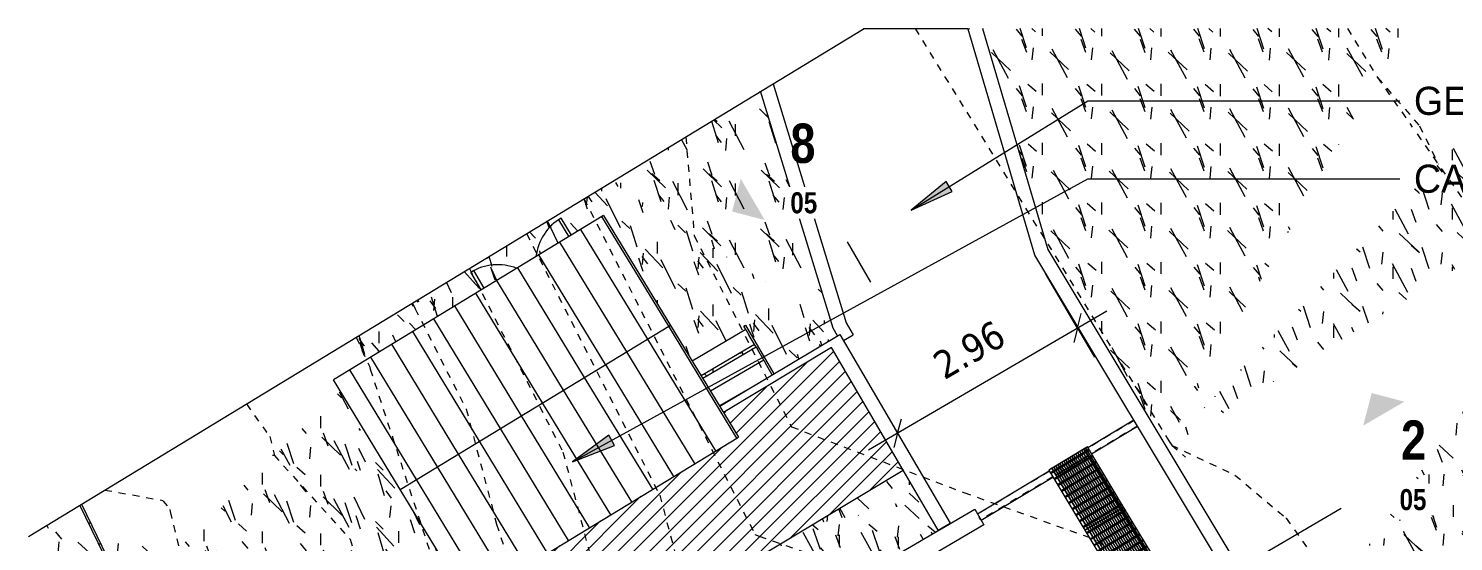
# Model space of a CAD drawing. Header units: metres. Extents: x 118 to 503, y -395 to 55.
# Drawn here: x 259.68 to 279.95, y -296.37 to -289.06 of the extents above; entities that cross this region are included whole.
import ezdxf

# ---------------------------------------------------------------- set-up
doc = ezdxf.new("R2010")
doc.units = ezdxf.units.M
doc.linetypes.add('Overhead', pattern=[0.003969, 0.002381, -0.001587])
for name, color, linetype, lineweight in [('A-ANNO-DIMS', 7, 'Continuous', 9), ('A-ANNO-DIMS-200', 7, 'Continuous', 9), ('A-DETL-GENF', 7, 'Continuous', 9), ('A-DETL-MEDM', 7, 'Continuous', 18), ('A-DOOR', 7, 'Continuous', 9), ('A-FLOR', 7, 'Continuous', 9), ('A-FLOR-PATT', 7, 'Continuous', 9), ('A-GENM', 7, 'Continuous', 9), ('A-GLAZ-CWMG', 7, 'Continuous', 9), ('A-ROOF', 7, 'Continuous', 9), ('A-ROOF-PATT', 7, 'Continuous', 9), ('A-WALL', 7, 'Continuous', 9), ('G-ANNO-SYMB', 7, 'Continuous', 9), ('G-ANNO-TEXT', 7, 'Continuous', 9), ('S-BEAM', 7, 'Continuous', 9)]:
    doc.layers.add(name, color=color, linetype=linetype, lineweight=lineweight)
for name, color, linetype, lineweight, true_color in [('C-TOPO', 7, 'Continuous', 9, 0x7f7f7f), ('C-TOPO-MAJR', 7, 'Continuous', 9, 0x7f7f7f), ('C-TOPO-MINR', 7, 'Continuous', 9, 0x7f7f7f)]:
    doc.layers.add(name, color=color, linetype=linetype, lineweight=lineweight, true_color=true_color)
doc.styles.add('Century Gothic_2', font='GOTHIC.TTF', dxfattribs={"height": 0.4})
doc.styles.add('Saira Condensed_B', font='', dxfattribs={"height": 0.3})
doc.styles.add('Saira Condensed_B_1', font='', dxfattribs={"height": 0.56})
doc.styles.add('Tahoma', font='tahoma.ttf', dxfattribs={"height": 0.4})
doc.styles.get('Saira Condensed_B').set_extended_font_data('Saira Condensed', bold=True)
doc.styles.get('Saira Condensed_B_1').set_extended_font_data('Saira Condensed', bold=True)
doc.dimstyles.new('R_Tahoma_2_0', dxfattribs={"dimscale": 0.3048, "dimtxt": 0.417608, "dimasz": 0.984252, "dimexe": 1.574803, "dimexo": 0.984252, "dimgap": 0.656168, "dimtad": 1, "dimrnd": 0.01, "dimzin": 0, "dimdsep": 46, "dimtxsty": 'Tahoma', "dimblk1": 'OBLIQUE', "dimblk2": 'OBLIQUE', "dimsah": 1, "dimcen": 0.09, "dimdle": 1.574803, "dimazin": 2, "dimtfac": 1, "dimtdec": 4, "dimtix": 1, "dimtmove": 0, "dimatfit": 3, "dimfxl": 1, "dimtvp": 1, "dimtolj": 1, "dimtzin": 0, "dimarcsym": 2})
pattern_1 = [(108.435, (0.22005, 0), (-0.84619223, 1.69225102), [0.32116, -2.355]), (139.399, (0.11849, 0.30468), (-5.077691293, 4.23135432), [0.15606, -7.647]), (136.848, (0.84633, 0.40624), (-12.694887433, 11.84839851), [0.37123, -18.19]), (109.983, (0.5755, 0.66014), (-2.539087963, 6.770939525), [0.19812, -9.708]), (90, (0.5078, 0), (-0.84633, 0.84633), [0.16927, -0.67706]), (118.443, (0.5078, 0.16927), (5.9243810864, -11.002394574), [0.46201, -22.638]), (84.289, (0.28775, 0.5755), (-0.846343167, -7.61658477), [0.17011, -8.335]), (129.806, (0.30468, 0.74477), (3.385306297, -4.231567933), [0.1322, -6.478])]

# ---------------------------------------------------------------- blocks, each defined once
blk = doc.blocks.new('YADRAN_AB_ARQ_MO_000_SITIO_rvt-1-Nivel Base - Bocatoma')
at = {"layer": 'C-TOPO', "linetype": 'Overhead', "true_color": 0xeaeaea}
h = blk.add_hatch(dxfattribs=at)
h.set_pattern_fill('FP_9', color=254, style=0, pattern_type=2)
h.set_pattern_definition(pattern_1)
h.paths.add_polyline_path([(240.546, -293.266), (240.456, -292.971), (240.479, -293.241), (240.505, -293.251)])
h.paths.add_polyline_path([(240.997, -289.069), (241.579, -289.069), (241.576, -289.064), (241.006, -289.064)])
h = blk.add_hatch(dxfattribs=at)
h.set_pattern_fill('FP_128', color=254, style=0, pattern_type=2)
h.set_pattern_definition([(108.377, (0.5005, 0.17192), (-0.84371215, 1.69441516), [0.32108, -2.355]), (139.208, (0.39928, 0.47663), (-5.061038034, 4.24658541), [0.15599, -7.644]), (136.666, (1.125, 0.57512), (-12.6534403924, 11.8853490946), [0.37111, -18.185]), (109.919, (0.85479, 0.82979), (-2.53054093, 6.77200016), [0.19808, -9.706]), (90, (0.7873, 0.17075), (-0.84355, 0.84869), [0.16905, -0.67622]), (118.342, (0.78731, 0.33981), (5.9051002808, -11.012754407), [0.462, -22.638]), (84.299, (0.56799, 0.74643), (-0.843483614, -7.60382051), [0.16983, -8.321]), (129.653, (0.58486, 0.91542), (3.37436402, -4.240286495), [0.13219, -6.477])])
h.paths.add_polyline_path([(245.3, -295.006), (248.71, -289.064), (242.693, -289.064), (243.622, -292.209), (245.265, -294.949)])
h.paths.add_polyline_path([(242.487, -289.071), (242.511, -289.064), (241.576, -289.064), (241.579, -289.069), (242.486, -289.069)])
h = blk.add_hatch(dxfattribs=at)
h.set_pattern_fill('FP_277', color=254, style=0, pattern_type=2)
h.set_pattern_definition([(108.387, (0.311, 0.06326), (-0.84378733, 1.69328739), [0.32105, -2.354]), (139.225, (0.20973, 0.36792), (-5.06381889, 4.24638219), [0.15601, -7.645]), (136.684, (0.93549, 0.46642), (-12.658628823, 11.8827453558), [0.37116, -18.187]), (109.93, (0.66544, 0.72105), (-2.531869217, 6.77150398), [0.19806, -9.705]), (90, (0.5979, 0.0621), (-0.84391, 0.84853), [0.16903, -0.67611]), (118.356, (0.59793, 0.23114), (5.9073072793, -11.010435926), [0.46198, -22.637]), (84.295, (0.37851, 0.63769), (-0.843954854, -7.602762582), [0.1698, -8.32]), (129.671, (0.39539, 0.80665), (3.375680584, -4.239238965), [0.1322, -6.478])])
h.paths.add_polyline_path([(245.316, -295.034), (250.791, -291.639), (251.232, -291.45), (251.27, -291.427), (251.258, -291.336), (251.232, -291.137), (251.204, -290.877), (251.188, -290.711), (251.168, -290.483), (251.151, -290.244), (251.13, -289.853), (251.124, -289.736), (251.11, -289.295), (251.103, -289.064), (251.031, -289.064), (245.308, -295.021)])
h = blk.add_hatch(dxfattribs=at)
h.set_pattern_fill('FP_138', color=254, style=0, pattern_type=2)
h.set_pattern_definition([(107.796, (14.731, 1.242), (-0.81652006, 1.6976807), [0.32056, -2.351]), (138.181, (14.633, 1.547), (-4.898258504, 4.261600877), [0.15337, -7.515]), (135.638, (15.335, 1.644), (-12.2461319768, 11.9235122847), [0.36542, -17.906]), (109.295, (15.074, 1.9), (-2.449370491, 6.784750387), [0.19766, -9.685]), (90, (15.008, 1.24), (-0.81642, 0.85131), [0.16922, -0.67688]), (117.516, (15.008, 1.41), (5.7150214216, -11.0360599108), [0.45946, -22.513]), (84.485, (14.796, 1.817), (-0.816435467, -7.609760406), [0.1699, -8.325]), (128.66, (14.813, 1.986), (3.26583404, -4.251482403), [0.13069, -6.404])])
h.paths.add_polyline_path([(240.479, -293.241), (240.456, -292.971), (239.535, -289.958), (237.41, -291.25), (240.479, -293.241)])
h = blk.add_hatch(dxfattribs=at)
h.set_pattern_fill('FP_136', color=254, style=0, pattern_type=2)
h.set_pattern_definition([(107.253, (11.06, 5.508), (-0.79165204, 1.71852888), [0.32031, -2.349]), (135.816, (10.965, 5.814), (-4.74988331, 4.497835941), [0.15456, -7.573]), (133.434, (11.646, 5.864), (-11.8752990666, 12.4909475563), [0.36847, -18.055]), (108.68, (11.393, 6.132), (-2.374794797, 6.816472396), [0.19774, -9.689]), (90, (11.329, 5.489), (-0.79167, 0.88808), [0.16611, -0.66442]), (116.457, (11.329, 5.655), (5.5418141259, -11.199960811), [0.462, -22.638]), (84.517, (11.123, 6.068), (-0.791697437, -7.417290111), [0.16571, -8.12]), (126.906, (11.139, 6.233), (3.166562161, -4.382655604), [0.13183, -6.46])])
h.paths.add_polyline_path([(238.953, -294.441), (239.219, -294.279), (238.95, -294.437)])
h.paths.add_polyline_path([(238.711, -294.044), (239.471, -293.6), (239.45, -293.563), (238.689, -294.008), (238.695, -294.017)])
h.paths.add_polyline_path([(239.725, -293.979), (240.357, -293.6), (240.479, -293.241), (237.41, -291.25), (236.998, -291.501), (237.157, -291.814), (237.301, -291.726), (238.561, -293.797), (239.325, -293.35), (239.297, -293.301), (239.321, -293.287), (239.703, -293.941)])
h = blk.add_hatch(dxfattribs=at)
h.set_pattern_fill('FP_135', color=254, style=0, pattern_type=2)
h.set_pattern_definition([(106.792, (15.237, 7.63), (-0.7699411, 1.72825868), [0.31978, -2.345]), (134.361, (15.145, 7.936), (-4.619513695, 4.60612444), [0.15416, -7.554]), (132.055, (15.807, 7.965), (-11.5482373633, 12.749439411), [0.36779, -18.022]), (108.172, (15.561, 8.238), (-2.30956629, 6.830382319), [0.19748, -9.677]), (90, (15.499, 7.602), (-0.76987, 0.90484), [0.16463, -0.65853]), (115.676, (15.499, 7.767), (5.3891231099, -11.2731153662), [0.46197, -22.637]), (84.604, (15.299, 8.183), (-0.769850872, -7.327073832), [0.16373, -8.023]), (125.749, (15.314, 8.346), (3.079734716, -4.442804258), [0.13178, -6.457])])
h.paths.add_polyline_path([(234.077, -293.687), (235.561, -292.784), (235.41, -292.533), (235.449, -292.509), (235.599, -292.761), (236.804, -292.028), (236.658, -291.785), (236.697, -291.761), (236.843, -292.005), (237.157, -291.814), (236.998, -291.501), (234.803, -292.836), (234.406, -293.302)])
h = blk.add_hatch(dxfattribs=at)
h.set_pattern_fill('FP_132', color=254, style=0, pattern_type=2)
h.set_pattern_definition([(108.419, (-0.2586, -0.54707), (-0.8445213, 1.69183233), [0.32077, -2.352]), (139.264, (-0.35997, -0.24272), (-5.067426707, 4.243632412), [0.15606, -7.647]), (136.725, (0.3664, -0.1448), (-12.669299201, 11.875755053), [0.37123, -18.19]), (109.964, (0.09613, 0.10968), (-2.533866682, 6.764350659), [0.1979, -9.697]), (90, (0.0286, -0.5484), (-0.84462, 0.848), [0.16882, -0.67527]), (118.398, (0.02856, -0.37958), (5.9125232015, -11.0008246948), [0.46174, -22.625]), (84.283, (-0.19104, 0.0266), (-0.844620656, -7.592628425), [0.16958, -8.31]), (129.715, (-0.17415, 0.19534), (3.378319198, -4.235856977), [0.13219, -6.477])])
h.paths.add_polyline_path([(247.661, -297.164), (251.556, -292.788), (251.544, -292.75), (251.509, -292.623), (251.446, -292.376), (251.439, -292.348), (251.406, -292.199), (251.352, -291.927), (248.396, -296.121)])
h.paths.add_polyline_path([(251.276, -291.464), (251.27, -291.427), (251.232, -291.45), (251.258, -291.458)])
h = blk.add_hatch(dxfattribs=at)
h.set_pattern_fill('FP_137', color=254, style=0, pattern_type=2)
h.set_pattern_definition([(106.634, (19.149, 8.632), (-0.76415547, 1.73172277), [0.32029, -2.349]), (134.142, (19.058, 8.938), (-4.584441633, 4.605828277), [0.15359, -7.526]), (131.83, (19.715, 8.969), (-11.460711491, 12.7529837115), [0.36659, -17.963]), (108.004, (19.47, 9.243), (-2.291977552, 6.845792443), [0.19775, -9.69]), (90, (19.409, 8.605), (-0.76403, 0.90526), [0.16521, -0.66085]), (115.466, (19.409, 8.77), (5.3483071951, -11.293643014), [0.46199, -22.637]), (84.665, (19.211, 9.187), (-0.764055668, -7.355823796), [0.16434, -8.053]), (125.517, (19.226, 9.351), (3.05607322, -4.446982532), [0.13152, -6.444])])
h.paths.add_polyline_path([(233.906, -293.791), (234.077, -293.687), (234.803, -292.836), (233.759, -293.471)])
h = blk.add_hatch(dxfattribs=at)
h.set_pattern_fill('FP_281', color=254, style=0, pattern_type=2)
h.set_pattern_definition([(108.369, (0.5633, 0.20903), (-0.8433332, 1.69458022), [0.32107, -2.355]), (139.183, (0.46211, 0.51374), (-5.059151947, 4.24883114), [0.15598, -7.643]), (136.643, (1.187, 0.61186), (-12.647927467, 11.889755553), [0.3711, -18.184]), (109.91, (0.91743, 0.86663), (-2.529439546, 6.772411194), [0.19808, -9.706]), (90, (0.85, 0.2077), (-0.84319, 0.84899), [0.16903, -0.67612]), (118.328, (0.84998, 0.37675), (5.902426786, -11.0141874761), [0.462, -22.638]), (84.3, (0.63075, 0.78342), (-0.84322173, -7.602843155), [0.16979, -8.32]), (129.634, (0.64761, 0.95238), (3.37300391, -4.24136697), [0.13219, -6.477])])
h.paths.add_polyline_path([(247.661, -297.164), (247.661, -297.164), (252.495, -295.373), (252.474, -295.318), (252.452, -295.246), (252.433, -295.17), (252.408, -295.047), (252.356, -294.777), (252.334, -294.68), (252.308, -294.581), (252.276, -294.479), (252.238, -294.375), (252.192, -294.269), (252.14, -294.16), (251.877, -293.638), (251.804, -293.475), (251.729, -293.295), (251.655, -293.094), (251.581, -292.871), (251.556, -292.788), (248.417, -296.315)])
h = blk.add_hatch(dxfattribs=at)
h.set_pattern_fill('FP_134', color=254, style=0, pattern_type=2)
h.set_pattern_definition([(108.859, (-5.818, -15.832), (-0.84152431, 1.65059442), [0.31243, -2.291]), (139.388, (-5.919, -15.536), (-5.049464495, 4.213603951), [0.15521, -7.605]), (136.922, (-5.195, -15.46), (-12.6244463127, 11.7538391257), [0.36872, -18.067]), (110.42, (-5.464, -15.208), (-2.524807163, 6.578487245), [0.19297, -9.456]), (90, (-5.531, -15.84), (-0.84162, 0.83779), [0.16261, -0.65042]), (118.882, (-5.531, -15.677), (5.8913533663, -10.742642699), [0.45304, -22.199]), (84.072, (-5.75, -15.281), (-0.841586097, -7.292076783), [0.16298, -7.986]), (130.073, (-5.733, -15.119), (3.366603887, -4.16440298), [0.13073, -6.406])])
h.paths.add_polyline_path([(240.264, -296.128), (241.821, -295.798), (241.561, -295.351), (240.479, -296)])
h.paths.add_polyline_path([(240.357, -293.6), (240.628, -293.437), (240.566, -293.331), (240.546, -293.266), (240.479, -293.241), (240.384, -293.52)])
h = blk.add_hatch(dxfattribs=at)
h.set_pattern_fill('FP_139', color=254, style=0, pattern_type=2)
h.set_pattern_definition([(108.126, (3.695, 1.585), (-0.83237518, 1.69937365), [0.32108, -2.355]), (138.531, (3.595, 1.89), (-4.99476756, 4.293698114), [0.15553, -7.621]), (136.015, (4.311, 1.98), (-12.486297433, 11.998845949), [0.37021, -18.14]), (109.644, (4.044, 2.237), (-2.497299417, 6.785382789), [0.19809, -9.706]), (90, (3.978, 1.58), (-0.83243, 0.85615), [0.16867, -0.67468]), (117.937, (3.978, 1.749), (5.827064394, -11.053111286), [0.46197, -22.637]), (84.354, (3.761, 2.157), (-0.832532623, -7.57785606), [0.16924, -8.293]), (129.086, (3.778, 2.326), (3.329649964, -4.267842935), [0.13203, -6.469])])
h.paths.add_polyline_path([(233.867, -293.814), (233.906, -293.791), (233.759, -293.471), (233.524, -293.614), (233.685, -293.708)])
h = blk.add_hatch(dxfattribs=at)
h.set_pattern_fill('FP_103', color=254, style=0, pattern_type=2)
h.set_pattern_definition([(108.196, (-0.69403, -0.83047), (-0.83082791, 1.6942831), [0.31932, -2.342]), (138.224, (-0.79375, -0.52712), (-4.985605418, 4.334842154), [0.15599, -7.644]), (135.757, (-0.07913, -0.45126), (-12.464662064, 12.0874877732), [0.37118, -18.188]), (109.709, (-0.34503, -0.19229), (-2.492945636, 6.75074622), [0.19712, -9.659]), (90, (-0.4115, -0.84), (-0.83095, 0.86137), [0.16666, -0.66664]), (117.944, (-0.41151, -0.67336), (5.8165401176, -11.0292667237), [0.46104, -22.591]), (84.286, (-0.62756, -0.26608), (-0.830961999, -7.471390334), [0.16693, -8.179]), (128.949, (-0.61094, -0.09998), (3.32379975, -4.27869384), [0.13219, -6.477])])
h.paths.add_polyline_path([(233.442, -298.942), (233.851, -294.714), (233.554, -294.226), (231.744, -295.999), (231.224, -296.49), (232.902, -298.345), (233.202, -298.362), (233.199, -298.48), (233.442, -298.942)])
h = blk.add_hatch(dxfattribs=at)
h.set_pattern_fill('FP_109', color=254, style=0, pattern_type=2)
h.set_pattern_definition([(106.703, (24.705, 7.987), (-0.7692477, 1.7267667), [0.32114, -2.355]), (134.963, (24.613, 8.294), (-4.614833796, 4.50126207), [0.15238, -7.467]), (132.568, (25.274, 8.349), (-11.537457136, 12.508661942), [0.36385, -17.828]), (108.094, (25.028, 8.617), (-2.307538613, 6.85323629), [0.19812, -9.708]), (90, (24.967, 7.969), (-0.76915, 0.88969), [0.16735, -0.66941]), (115.706, (24.967, 8.136), (5.3841823825, -11.248875526), [0.46104, -22.591]), (84.715, (24.767, 8.552), (-0.76914247, -7.477944249), [0.16701, -8.183]), (126.041, (24.782, 8.718), (3.07636215, -4.395246099), [0.13073, -6.406])])
h.paths.add_polyline_path([(233.442, -298.942), (233.442, -298.942), (235.262, -297.92), (235.845, -298.01), (235.078, -296.732), (233.851, -294.714), (233.442, -298.942)])
h.paths.add_polyline_path([(237.529, -298.268), (237.255, -297.932), (236.865, -298.166), (237.529, -298.268)])
h = blk.add_hatch(dxfattribs=at)
h.set_pattern_fill('FP_123', color=254, style=0, pattern_type=2)
h.set_pattern_definition([(108.919, (-6.049, -17.523), (-0.84189867, 1.64594781), [0.31158, -2.285]), (139.475, (-6.15, -17.228), (-5.051185564, 4.202162348), [0.15506, -7.598]), (137.01, (-5.426, -17.152), (-12.627806831, 11.7208493013), [0.36829, -18.046]), (110.484, (-5.696, -16.901), (-2.525486122, 6.557871275), [0.19246, -9.43]), (90, (-5.763, -17.531), (-0.84186, 0.83543), [0.16208, -0.64831]), (118.962, (-5.763, -17.369), (5.8932904814, -10.7107732559), [0.45203, -22.149]), (84.051, (-5.982, -16.973), (-0.841894825, -7.268889628), [0.16245, -7.96]), (130.163, (-5.965, -16.812), (3.367451113, -4.152134936), [0.13053, -6.396])])
h.paths.add_polyline_path([(240.47, -297.135), (242.234, -296.107), (242.232, -296.105), (242.06, -296.206), (241.821, -295.798), (240.264, -296.128), (239.667, -296.486), (240.361, -297.047)])
h = blk.add_hatch(dxfattribs=at)
h.set_pattern_fill('FP_9', color=254, style=0, pattern_type=2)
h.set_pattern_definition(pattern_1)
h.paths.add_polyline_path([(233.455, -300.781), (233.442, -298.942), (231.224, -296.49), (230.129, -296.364), (231.754, -299.694), (233.281, -300.67)])
h.paths.add_polyline_path([(231.713, -299.668), (230.1, -296.361), (229.623, -296.306), (229.377, -296.136), (229.119, -296.293), (229.119, -296.524), (229.249, -296.671), (229.404, -296.853), (229.589, -297.085), (229.685, -297.209), (229.813, -297.383), (229.933, -297.555), (230.051, -297.732), (230.153, -297.891), (230.287, -298.11), (230.412, -298.324), (230.533, -298.539), (230.702, -298.854), (230.837, -299.108), (231.624, -299.612)])
at = {"layer": 'C-TOPO-MAJR', "color": 254, "linetype": 'Overhead', "true_color": 0xd4d4d4}
for p, q in [((245.341, -294.933), (245.356, -294.951)), ((245.356, -294.951), (245.363, -294.964)), ((245.381, -294.992), (246.283, -295.42)), ((246.283, -295.42), (247.009, -296.031)), ((230.204, -295.633), (231.029, -295.78)), ((231.129, -295.911), (231.136, -295.939)), ((231.136, -295.939), (231.259, -296.456)), ((247.009, -296.031), (247.012, -296.034)), ((247.012, -296.034), (247.737, -297.055))]:
    blk.add_line(p, q, dxfattribs=at)
at = {"layer": 'C-TOPO-MAJR', "color": 254, "linetype": 'Overhead', "true_color": 0xd4d4d4, "flags": 128}
blk.add_lwpolyline([(231.029, -295.78), (231.036, -295.79), (231.129, -295.911)], dxfattribs=at)
at = {"layer": 'C-TOPO-MINR', "color": 254, "linetype": 'Overhead', "true_color": 0xd4d4d4}
for p, q in [((241.734, -289.064), (245.341, -294.933)), ((247.883, -289.064), (248.311, -289.76)), ((248.311, -289.76), (248.909, -290.451)), ((248.311, -289.76), (248.806, -290.467)), ((248.909, -290.451), (249.176, -290.995)), ((238.47, -290.606), (238.591, -292.016)), ((248.874, -290.565), (250.012, -292.189)), ((237.023, -291.486), (239.454, -296.264)), ((236.205, -291.983), (238.1, -295.706)), ((238.591, -292.016), (239.973, -294.733)), ((235.392, -292.478), (236.723, -295.094)), ((234.582, -292.971), (234.619, -293.052)), ((234.619, -293.052), (235.346, -294.482)), ((233.78, -293.458), (233.951, -293.833)), ((233.951, -293.833), (233.97, -293.869)), ((233.97, -293.869), (233.98, -293.91)), ((233.98, -293.91), (235.356, -298.123)), ((235.346, -294.482), (235.778, -296.117)), ((239.973, -294.733), (242.428, -295.669)), ((232.55, -294.869), (232.619, -295.143)), ((245.341, -294.933), (245.384, -294.994)), ((232.591, -295.135), (232.614, -295.138)), ((232.614, -295.138), (233.694, -296.332)), ((236.723, -295.094), (237.554, -298.242)), ((245.384, -294.994), (245.578, -295.164)), ((238.1, -295.706), (238.51, -297.26)), ((242.428, -295.669), (244.342, -296.354)), ((235.778, -296.117), (236.489, -298.296)), ((233.694, -296.332), (234.443, -298.627)), ((239.454, -296.264), (239.516, -296.287)), ((239.516, -296.287), (243.394, -297.675)), ((244.342, -296.354), (246.154, -297.941))]:
    blk.add_line(p, q, dxfattribs=at)
at = {"layer": 'C-TOPO-MINR', "color": 254, "linetype": 'Overhead', "true_color": 0xd4d4d4, "flags": 128}
blk.add_lwpolyline([(232.219, -294.408), (232.504, -294.809), (232.55, -294.869)], dxfattribs=at)
blk = doc.blocks.new('M_Escalera 02 - M_Escalera 02-1828280-Nivel Base - Bocatoma')
at = {"layer": 'A-GENM'}
for p, q in [((-0.478, -0.663), (-0.478, 0.139)), ((-0.45, 0.139), (-0.45, -0.053)), ((-0.083, 0.143), (0.422, 0.143)), ((-0.45, -0.104), (-0.45, -0.053)), ((-0.45, -0.104), (0.427, -0.104)), ((-0.45, -0.104), (-0.45, -0.283)), ((-0.45, -0.316), (-0.45, -0.283)), ((-0.45, -0.316), (0.43, -0.316)), ((-0.45, -0.316), (-0.45, -0.509)), ((-0.45, -0.359), (0.431, -0.359)), ((-0.45, -0.606), (-0.45, -0.509)), ((-0.45, -0.606), (0.435, -0.606)), ((-0.45, -0.606), (-0.45, -0.663)), ((-0.45, -0.663), (-0.478, -0.663))]:
    blk.add_line(p, q, dxfattribs=at)
blk = doc.blocks.new('M_Door-Exterior-Double - 1500x2500-1839058-Nivel Base - Bocatoma')
at = {"layer": 'A-DOOR'}
for p, q in [((-0.75, 0.446), (-0.75, 0.739)), ((-0.75, 0.739), (-0.705, 0.739)), ((-0.705, 0.739), (-0.705, 0.446)), ((0.75, 0.739), (0.705, 0.739)), ((0.705, 0.739), (0.705, 0.455)), ((0.75, 0.455), (0.75, 0.739))]:
    blk.add_line(p, q, dxfattribs=at)
for centre, start, end in [((-0.75, -0.011), 38.0904, 90), ((0.75, -0.011), 90, 141.7003)]:
    blk.add_arc(centre, 0.75, start, end, dxfattribs=at)
blk = doc.blocks.new('Grating Peldaño - 640x1000-1839706-Nivel Base - Bocatoma')
at = {"layer": 'A-GENM'}
for p, q in [((-0.27, 0.5), (-0.32, 0.5)), ((-0.32, 0.5), (-0.32, -0.5)), ((0.32, 0.5), (-0.32, 0.5)), ((-0.32, 0.5), (-0.32, 0.45)), ((0.32, 0.455), (-0.32, 0.455)), ((-0.32, 0.45), (0.32, 0.45)), ((-0.32, 0.445), (0.32, 0.445)), ((-0.267, 0.5), (-0.27, 0.5)), ((-0.27, 0.5), (-0.27, -0.5)), ((-0.27, -0.5), (-0.27, 0.5)), ((-0.267, -0.5), (-0.267, 0.5)), ((-0.234, 0.5), (-0.237, 0.5)), ((-0.237, 0.5), (-0.237, -0.5)), ((-0.234, -0.5), (-0.234, 0.5)), ((-0.201, 0.5), (-0.204, 0.5)), ((-0.204, 0.5), (-0.204, -0.5)), ((-0.201, -0.5), (-0.201, 0.5)), ((-0.168, 0.5), (-0.171, 0.5)), ((-0.171, 0.5), (-0.171, 0.051)), ((-0.168, -0.5), (-0.168, 0.5)), ((-0.135, 0.5), (-0.138, 0.5)), ((-0.138, 0.5), (-0.138, -0.5)), ((-0.135, -0.5), (-0.135, 0.5)), ((-0.102, 0.5), (-0.105, 0.5)), ((-0.105, 0.5), (-0.105, 0.451)), ((-0.105, 0.45), (-0.105, -0.5)), ((-0.102, 0.45), (-0.102, 0.5)), ((-0.102, -0.5), (-0.102, 0.45)), ((-0.069, 0.5), (-0.072, 0.5)), ((-0.072, 0.5), (-0.072, -0.051)), ((-0.069, -0.5), (-0.069, 0.5)), ((-0.036, 0.5), (-0.039, 0.5)), ((-0.039, 0.5), (-0.039, -0.5)), ((-0.036, -0.5), (-0.036, 0.5)), ((-0.003, 0.5), (-0.006, 0.5)), ((-0.006, 0.5), (-0.006, -0.5)), ((-0.003, -0.45), (-0.003, 0.5)), ((0.03, 0.5), (0.027, 0.5)), ((0.027, 0.5), (0.027, -0.5)), ((0.03, -0.5), (0.03, 0.5)), ((0.063, 0.5), (0.06, 0.5)), ((0.06, 0.5), (0.06, 0.352)), ((0.063, -0.5), (0.063, 0.5)), ((0.096, 0.5), (0.093, 0.5)), ((0.093, 0.5), (0.093, -0.15)), ((0.096, -0.5), (0.096, 0.5)), ((0.129, 0.5), (0.126, 0.5)), ((0.126, 0.5), (0.126, -0.5)), ((0.129, -0.5), (0.129, 0.5)), ((0.162, 0.5), (0.159, 0.5)), ((0.159, 0.5), (0.159, -0.5)), ((0.162, -0.5), (0.162, 0.5)), ((0.195, 0.5), (0.192, 0.5)), ((0.192, 0.5), (0.192, -0.5)), ((0.195, -0.5), (0.195, 0.5)), ((0.228, 0.5), (0.225, 0.5)), ((0.225, 0.5), (0.225, -0.5)), ((0.228, 0.251), (0.228, 0.5)), ((0.261, 0.5), (0.258, 0.5)), ((0.258, 0.5), (0.258, -0.25)), ((0.261, -0.25), (0.261, 0.5)), ((0.32, 0.5), (0.27, 0.5)), ((0.27, 0.5), (0.27, -0.5)), ((0.294, 0.5), (0.291, 0.5)), ((0.291, 0.5), (0.291, -0.5)), ((0.294, -0.5), (0.294, 0.5)), ((0.32, -0.5), (0.32, 0.5)), ((0.32, 0.45), (0.32, 0.5)), ((0.32, 0.355), (-0.32, 0.355)), ((-0.32, 0.345), (0.32, 0.345)), ((0.32, 0.255), (-0.32, 0.255)), ((-0.32, 0.245), (0.32, 0.245)), ((0.06, 0.351), (0.06, -0.5)), ((0.228, -0.5), (0.228, 0.25)), ((0.32, 0.155), (-0.32, 0.155)), ((-0.32, 0.145), (0.32, 0.145)), ((0.32, 0.055), (-0.32, 0.055)), ((-0.32, 0.045), (0.32, 0.045)), ((-0.171, 0.05), (-0.171, -0.5)), ((0.32, -0.045), (-0.32, -0.045)), ((-0.32, -0.055), (0.32, -0.055)), ((0.32, -0.145), (-0.32, -0.145)), ((-0.32, -0.155), (0.32, -0.155)), ((-0.072, -0.052), (-0.072, -0.5)), ((0.093, -0.151), (0.093, -0.5)), ((0.32, -0.245), (-0.32, -0.245)), ((-0.32, -0.255), (0.32, -0.255)), ((0.32, -0.345), (-0.32, -0.345)), ((-0.32, -0.355), (0.32, -0.355)), ((0.258, -0.251), (0.258, -0.5)), ((0.261, -0.5), (0.261, -0.252)), ((0.32, -0.445), (-0.32, -0.445)), ((0.32, -0.45), (-0.32, -0.45)), ((-0.32, -0.45), (-0.32, -0.5)), ((-0.32, -0.455), (0.32, -0.455)), ((-0.32, -0.5), (-0.27, -0.5)), ((-0.32, -0.5), (0.32, -0.5)), ((-0.27, -0.5), (-0.267, -0.5)), ((-0.237, -0.5), (-0.234, -0.5)), ((-0.204, -0.5), (-0.201, -0.5)), ((-0.171, -0.5), (-0.168, -0.5)), ((-0.138, -0.5), (-0.135, -0.5)), ((-0.105, -0.5), (-0.102, -0.5)), ((-0.072, -0.5), (-0.069, -0.5)), ((-0.039, -0.5), (-0.036, -0.5)), ((-0.006, -0.5), (-0.003, -0.5)), ((-0.003, -0.5), (-0.003, -0.451)), ((0.027, -0.5), (0.03, -0.5)), ((0.06, -0.5), (0.063, -0.5)), ((0.093, -0.5), (0.096, -0.5)), ((0.126, -0.5), (0.129, -0.5)), ((0.159, -0.5), (0.162, -0.5)), ((0.192, -0.5), (0.195, -0.5)), ((0.225, -0.5), (0.228, -0.5)), ((0.258, -0.5), (0.261, -0.5)), ((0.27, -0.5), (0.32, -0.5)), ((0.291, -0.5), (0.294, -0.5)), ((0.32, -0.5), (0.32, -0.45))]:
    blk.add_line(p, q, dxfattribs=at)
blk = doc.blocks.new('Grating Peldaño - 640x1000-1839468-Nivel Base - Bocatoma')
at = {"layer": 'A-GENM'}
for p, q in [((-0.32, 0.5), (-0.32, -0.5)), ((-0.27, 0.5), (-0.32, 0.5)), ((0.32, 0.5), (-0.32, 0.5)), ((-0.32, 0.5), (-0.32, 0.45)), ((0.32, 0.455), (-0.32, 0.455)), ((-0.32, 0.45), (0.32, 0.45)), ((-0.32, 0.445), (0.32, 0.445)), ((-0.27, 0.5), (-0.27, -0.5)), ((-0.267, 0.5), (-0.27, 0.5)), ((-0.27, -0.5), (-0.27, 0.5)), ((-0.267, -0.5), (-0.267, 0.5)), ((-0.237, 0.5), (-0.237, -0.5)), ((-0.234, 0.5), (-0.237, 0.5)), ((-0.234, -0.5), (-0.234, 0.5)), ((-0.204, 0.5), (-0.204, -0.5)), ((-0.201, 0.5), (-0.204, 0.5)), ((-0.201, -0.5), (-0.201, 0.5)), ((-0.171, 0.5), (-0.171, -0.5)), ((-0.168, 0.5), (-0.171, 0.5)), ((-0.168, -0.5), (-0.168, 0.5)), ((-0.138, 0.5), (-0.138, -0.5)), ((-0.135, 0.5), (-0.138, 0.5)), ((-0.135, -0.45), (-0.135, 0.5)), ((-0.105, 0.5), (-0.105, -0.5)), ((-0.102, 0.5), (-0.105, 0.5)), ((-0.102, -0.5), (-0.102, 0.5)), ((-0.072, 0.5), (-0.072, -0.5)), ((-0.069, 0.5), (-0.072, 0.5)), ((-0.069, -0.5), (-0.069, 0.5)), ((-0.039, 0.5), (-0.039, -0.5)), ((-0.036, 0.5), (-0.039, 0.5)), ((-0.036, -0.5), (-0.036, 0.5)), ((-0.006, 0.5), (-0.006, -0.5)), ((-0.003, 0.5), (-0.006, 0.5)), ((-0.003, -0.5), (-0.003, 0.5)), ((0.027, 0.5), (0.027, -0.5)), ((0.03, 0.5), (0.027, 0.5)), ((0.03, -0.5), (0.03, 0.5)), ((0.06, 0.5), (0.06, -0.5)), ((0.063, 0.5), (0.06, 0.5)), ((0.063, -0.5), (0.063, 0.5)), ((0.093, 0.5), (0.093, -0.5)), ((0.096, 0.5), (0.093, 0.5)), ((0.096, -0.5), (0.096, 0.5)), ((0.126, 0.5), (0.126, -0.5)), ((0.129, 0.5), (0.126, 0.5)), ((0.129, -0.5), (0.129, 0.5)), ((0.159, 0.5), (0.159, -0.5)), ((0.162, 0.5), (0.159, 0.5)), ((0.162, -0.5), (0.162, 0.5)), ((0.192, 0.5), (0.192, -0.5)), ((0.195, 0.5), (0.192, 0.5)), ((0.195, -0.5), (0.195, 0.5)), ((0.225, 0.5), (0.225, 0.15)), ((0.228, 0.5), (0.225, 0.5)), ((0.228, -0.5), (0.228, 0.5)), ((0.258, 0.5), (0.258, -0.5)), ((0.261, 0.5), (0.258, 0.5)), ((0.261, -0.5), (0.261, 0.5)), ((0.27, 0.5), (0.27, -0.5)), ((0.32, 0.5), (0.27, 0.5)), ((0.291, 0.5), (0.291, -0.5)), ((0.294, 0.5), (0.291, 0.5)), ((0.294, -0.5), (0.294, 0.5)), ((0.32, -0.5), (0.32, 0.5)), ((0.32, 0.45), (0.32, 0.5)), ((0.32, 0.355), (-0.32, 0.355)), ((-0.32, 0.345), (0.32, 0.345)), ((0.32, 0.255), (-0.32, 0.255)), ((-0.32, 0.245), (0.32, 0.245)), ((0.32, 0.155), (-0.32, 0.155)), ((-0.32, 0.145), (0.32, 0.145)), ((0.32, 0.055), (-0.32, 0.055)), ((-0.32, 0.045), (0.32, 0.045)), ((0.225, 0.148), (0.225, -0.5)), ((0.32, -0.045), (-0.32, -0.045)), ((-0.32, -0.055), (0.32, -0.055)), ((0.32, -0.145), (-0.32, -0.145)), ((-0.32, -0.155), (0.32, -0.155)), ((0.32, -0.245), (-0.32, -0.245)), ((-0.32, -0.255), (0.32, -0.255)), ((0.32, -0.345), (-0.32, -0.345)), ((-0.32, -0.355), (0.32, -0.355)), ((0.32, -0.445), (-0.32, -0.445)), ((0.32, -0.45), (-0.32, -0.45)), ((-0.32, -0.45), (-0.32, -0.5)), ((-0.32, -0.455), (0.32, -0.455)), ((-0.32, -0.5), (-0.27, -0.5)), ((-0.32, -0.5), (0.32, -0.5)), ((-0.27, -0.5), (-0.267, -0.5)), ((-0.237, -0.5), (-0.234, -0.5)), ((-0.204, -0.5), (-0.201, -0.5)), ((-0.171, -0.5), (-0.168, -0.5)), ((-0.138, -0.5), (-0.135, -0.5)), ((-0.135, -0.5), (-0.135, -0.451)), ((-0.105, -0.5), (-0.102, -0.5)), ((-0.072, -0.5), (-0.069, -0.5)), ((-0.039, -0.5), (-0.036, -0.5)), ((-0.006, -0.5), (-0.003, -0.5)), ((0.027, -0.5), (0.03, -0.5)), ((0.06, -0.5), (0.063, -0.5)), ((0.093, -0.5), (0.096, -0.5)), ((0.126, -0.5), (0.129, -0.5)), ((0.159, -0.5), (0.162, -0.5)), ((0.192, -0.5), (0.195, -0.5)), ((0.225, -0.5), (0.228, -0.5)), ((0.258, -0.5), (0.261, -0.5)), ((0.27, -0.5), (0.32, -0.5)), ((0.291, -0.5), (0.294, -0.5)), ((0.32, -0.5), (0.32, -0.45))]:
    blk.add_line(p, q, dxfattribs=at)
blk = doc.blocks.new('RHS-Rectangular Hollow Section - 100 x 100-1840658-Nivel Base - Bocatoma')
at = {"layer": 'S-BEAM'}
for p, q in [((-1.348, -0.044), (-1.348, 0)), ((-0.157, 0.05), (-1.347, 0.05)), ((1.248, 0.05), (0.483, 0.05)), ((-1.348, -0.044), (-1.348, -0.05)), ((-1.348, -0.05), (-0.157, -0.05)), ((-0.104, -0.05), (-0.074, -0.05)), ((-0.071, -0.05), (-0.041, -0.05)), ((-0.038, -0.05), (-0.008, -0.05)), ((-0.005, -0.05), (0.025, -0.05)), ((0.028, -0.05), (0.058, -0.05)), ((0.061, -0.05), (0.091, -0.05)), ((0.094, -0.05), (0.124, -0.05)), ((0.127, -0.05), (0.157, -0.05)), ((0.16, -0.05), (0.19, -0.05)), ((0.193, -0.05), (0.223, -0.05)), ((0.226, -0.05), (0.256, -0.05)), ((0.259, -0.05), (0.289, -0.05)), ((0.292, -0.05), (0.322, -0.05)), ((0.325, -0.05), (0.355, -0.05)), ((0.358, -0.05), (0.388, -0.05)), ((0.391, -0.05), (0.421, -0.05)), ((0.424, -0.05), (0.433, -0.05)), ((0.483, -0.05), (1.248, -0.05))]:
    blk.add_line(p, q, dxfattribs=at)
at = {"layer": 'S-BEAM', "linetype": 'Overhead'}
for p, q in [((-0.157, 0.047), (-1.347, 0.047)), ((1.248, 0.047), (0.483, 0.047)), ((-0.157, -0.047), (-1.348, -0.047)), ((-0.074, -0.047), (-0.104, -0.047)), ((-0.041, -0.047), (-0.071, -0.047)), ((-0.008, -0.047), (-0.038, -0.047)), ((0.025, -0.047), (-0.005, -0.047)), ((0.058, -0.047), (0.028, -0.047)), ((0.091, -0.047), (0.061, -0.047)), ((0.124, -0.047), (0.094, -0.047)), ((0.157, -0.047), (0.127, -0.047)), ((0.19, -0.047), (0.16, -0.047)), ((0.223, -0.047), (0.194, -0.047)), ((0.256, -0.047), (0.226, -0.047)), ((0.289, -0.047), (0.259, -0.047)), ((0.322, -0.047), (0.292, -0.047)), ((0.355, -0.047), (0.325, -0.047)), ((0.388, -0.047), (0.358, -0.047)), ((0.421, -0.047), (0.391, -0.047)), ((0.433, -0.047), (0.424, -0.047)), ((1.248, -0.047), (0.483, -0.047))]:
    blk.add_line(p, q, dxfattribs=at)
blk = doc.blocks.new('Rectangular Mullion - 25 x 100 mm-1854230-Nivel Base - Bocatoma')
at = {"layer": 'A-GLAZ-CWMG', "true_color": 0xc0c0c0}
h = blk.add_hatch(dxfattribs=at)
h.set_pattern_fill('FP_889', color=9, style=0, pattern_type=2)
h.set_pattern_definition([(0, (0, 0), (0, 0.3), [])])
h.paths.add_polyline_path([(230.287, -296.744), (230.309, -296.733), (229.871, -295.835), (229.85, -295.848)])
at = {"layer": 'A-GLAZ-CWMG'}
for p, q in [((230.287, -296.744), (229.85, -295.848)), ((229.871, -295.835), (230.309, -296.733))]:
    blk.add_line(p, q, dxfattribs=at)
blk = doc.blocks.new('Break Line - Break Line-1861891-Nivel Base - Bocatoma')
at = {"layer": 'A-DETL-MEDM'}
blk.add_line((-14.787, 0), (-0.874, 0), dxfattribs=at)
blk = doc.blocks.new('Section - Símbolo_Detalle_Plano-1146154-Nivel Base - Bocatoma')
at = {"layer": 'G-ANNO-SYMB', "true_color": 0x808080}
blk.add_hatch(color=8, dxfattribs=at).paths.add_polyline_path([(-0.0043, 0.0043), (-0.0077, 0.0043), (-0.006, 0.006)])
blk = doc.blocks.new('DIMBLOCK12-Nivel Base - Bocatoma')
at = {"layer": 'A-ANNO-DIMS-200'}
for p, q in [((274.601, -293.327), (274.147, -292.549)), ((275.016, -293.085), (271.627, -295.065)), ((274.601, -293.327), (274.843, -293.742)), ((272.041, -294.823), (271.997, -294.747)), ((272.041, -294.823), (272.283, -295.237))]:
    blk.add_line(p, q, dxfattribs=at)
at = {"layer": 'A-ANNO-DIMS-200', "lineweight": 18}
for p, q in [((274.601, -293.327), (274.655, -293.122)), ((274.601, -293.327), (274.547, -293.533)), ((272.041, -294.823), (272.095, -294.617)), ((272.041, -294.823), (271.988, -295.028))]:
    blk.add_line(p, q, dxfattribs=at)
at = {"layer": 'A-ANNO-DIMS-200', "color": 0, "insert": (272.504, -293.727), "char_height": 0.4, "width": 1.27271, "attachment_point": 1, "rotation": 30.2874, "line_spacing_factor": 0.994306, "style": 'Tahoma'}
blk.add_mtext('2.96', dxfattribs=at)
blk = doc.blocks.new('_Oblique')
at = {"color": 0, "linetype": 'ByBlock', "lineweight": -2}
blk.add_line((-0.5, -0.5), (0.5, 0.5), dxfattribs=at)

msp = doc.modelspace()

# ---------------------------------------------------------------- hatches: boundary and pattern name
at = {"layer": 'A-FLOR-PATT'}
h = msp.add_hatch(dxfattribs=at)
h.set_pattern_fill('FP_885', color=256, style=0, pattern_type=2)
h.set_pattern_definition([(45, (30.55792, 0), (-0.113137085, 0.113137085), [])])
h.paths.add_polyline_path([(266.827, -298.523), (272.119, -295.351), (271.099, -293.606), (269.563, -294.527), (269.777, -294.879), (266.014, -297.167), (266.622, -298.182)])
at = {"layer": 'A-ROOF-PATT', "true_color": 0x008040}
h = msp.add_hatch(dxfattribs=at)
h.set_pattern_fill('FP_886', color=116, style=0, pattern_type=2)
h.set_pattern_definition([(121.308, (106.3399, -26.211), (-0.2990352, -0.18187344), [])])
h.paths.add_polyline_path([(264.964, -295.626), (268.809, -293.287), (267.859, -291.726), (264.014, -294.064)])
h = msp.add_hatch(dxfattribs=at)
h.set_pattern_fill('FP_887', color=116, style=0, pattern_type=2)
h.set_pattern_definition([(121.308, (109.5059, -31.416), (-0.2990352, -0.18187344), [])])
h.paths.add_polyline_path([(265.932, -297.218), (269.777, -294.879), (268.809, -293.287), (264.964, -295.626), (265.005, -295.694)])
at = {"layer": 'G-ANNO-TEXT'}
for points in [[(272.233, -291.648), (272.818, -291.386), (272.73, -291.243)], [(267.417, -295.231), (268.013, -294.999), (267.933, -294.852)]]:
    msp.add_hatch(color=256, dxfattribs=at).paths.add_polyline_path(points)

# ---------------------------------------------------------------- linework, layer by layer
at = {"layer": 'A-FLOR'}
for p, q in [((271.099, -293.606), (269.563, -294.527)), ((272.119, -295.351), (271.099, -293.606)), ((266.827, -298.523), (272.119, -295.351))]:
    msp.add_line(p, q, dxfattribs=at)
at = {"layer": 'A-ROOF'}
for p, q in [((267.859, -291.726), (264.014, -294.064)), ((267.859, -291.726), (269.777, -294.879)), ((264.964, -295.626), (268.809, -293.287)), ((265.932, -297.218), (264.014, -294.064)), ((265.932, -297.218), (269.777, -294.879))]:
    msp.add_line(p, q, dxfattribs=at)
at = {"layer": 'A-WALL'}
for p, q in [((273.045, -289.071), (273.069, -289.064)), ((273.996, -292.29), (273.045, -289.071)), ((273.251, -289.064), (274.18, -292.209)), ((270.269, -289.851), (271.308, -293.251)), ((271.124, -293.331), (270.093, -289.958)), ((278.151, -299.219), (273.996, -292.29)), ((274.18, -292.209), (278.372, -299.199)), ((271.186, -293.437), (271.124, -293.331)), ((271.308, -293.251), (271.408, -293.422)), ((269.511, -294.441), (271.22, -293.417)), ((271.22, -293.417), (272.79, -296.105)), ((271.27, -293.503), (271.408, -293.422)), ((272.618, -296.206), (272.119, -295.351)), ((267.384, -299.258), (273.139, -295.905)), ((273.139, -295.905), (273.27, -296.13)), ((273.27, -296.13), (267.517, -299.481)), ((272.618, -296.206), (272.79, -296.105))]:
    msp.add_line(p, q, dxfattribs=at)
at = {"layer": 'C-TOPO', "color": 7}
msp.add_line((273.044, -289.069), (271.555, -289.069), dxfattribs=at)
at = {"layer": 'G-ANNO-SYMB', "lineweight": 18}
for p, q in [((271.662, -292.674), (271.328, -292.101)), ((274.623, -298.066), (278.354, -295.893))]:
    msp.add_line(p, q, dxfattribs=at)
at = {"layer": 'G-ANNO-TEXT'}
for p, q in [((272.233, -291.648), (274.75, -290.093)), ((274.75, -290.093), (279.187, -290.093)), ((272.73, -291.243), (272.233, -291.648)), ((272.818, -291.386), (272.73, -291.243)), ((274.75, -291.202), (279.187, -291.202)), ((272.233, -291.648), (272.818, -291.386)), ((267.933, -294.852), (267.417, -295.231)), ((268.013, -294.999), (267.933, -294.852)), ((267.417, -295.231), (268.013, -294.999))]:
    msp.add_line(p, q, dxfattribs=at)

# ---------------------------------------------------------------- block references
at = {"lineweight": 5}
msp.add_blockref('YADRAN_AB_ARQ_MO_000_SITIO_rvt-1-Nivel Base - Bocatoma', (30.558, 0), dxfattribs=at)
at = {"layer": 'A-DETL-GENF', "rotation": 31.30760877258787}
msp.add_blockref('Break Line - Break Line-1861891-Nivel Base - Bocatoma', (272.311, -288.609), dxfattribs=at)
at = {"layer": 'A-DOOR', "rotation": 30.93661358017098}
msp.add_blockref('M_Door-Exterior-Double - 1500x2500-1839058-Nivel Base - Bocatoma', (266.991, -292.781), dxfattribs=at)
at = {"layer": 'A-GENM'}
for name, p, rotation in [('M_Escalera 02 - M_Escalera 02-1828280-Nivel Base - Bocatoma', (269.8, -294.1), 210.287357957957), ('Grating Peldaño - 640x1000-1839706-Nivel Base - Bocatoma', (274.724, -295.612), 30.99999999999948), ('Grating Peldaño - 640x1000-1839468-Nivel Base - Bocatoma', (275.239, -296.469), 30.9999999999984)]:
    msp.add_blockref(name, p, dxfattribs=dict(at, rotation=rotation))
at = {"layer": 'A-GLAZ-CWMG'}
msp.add_blockref('Rectangular Mullion - 25 x 100 mm-1854230-Nivel Base - Bocatoma', (30.558, 0), dxfattribs=at)
at = {"layer": 'G-ANNO-SYMB', "color": 8, "lineweight": 18, "true_color": 0x808080, "extrusion": (0, 0, -1), "xscale": 199.9999999999999, "yscale": 199.9999999999999, "zscale": 199.9999999999999}
for p, rotation in [((-271.328, -292.101), 239.7784190963988), ((-278.354, -295.893), 329.7784190963985)]:
    msp.add_blockref('Section - Símbolo_Detalle_Plano-1146154-Nivel Base - Bocatoma', p, dxfattribs=dict(at, rotation=rotation))
at = {"layer": 'S-BEAM', "linetype": 'Overhead', "rotation": 30.95035898765497}
msp.add_blockref('RHS-Rectangular Hollow Section - 100 x 100-1840658-Nivel Base - Bocatoma', (274.36, -295.324), dxfattribs=at)

# ---------------------------------------------------------------- texts
at = {"layer": 'G-ANNO-SYMB', "char_height": 0.56, "attachment_point": 1, "style": 'Saira Condensed_B_1'}
for s, insert, width in [('\\fSaira Condensed|b1|i0|c0|p2|;8', (270.516, -290.417), 0.49705), ('\\fSaira Condensed|b1|i0|c0|p2|;2', (279.203, -294.642), 0.44894)]:
    msp.add_mtext(s, dxfattribs=dict(at, insert=insert, width=width))
at = {"layer": 'G-ANNO-TEXT', "char_height": 0.4, "attachment_point": 1, "style": 'Century Gothic_2'}
for s, insert, width in [('GENERADOR DE OZONO', (279.387, -289.893), 8.14515), ('CASETA SATURADOR DE OZONO', (279.387, -291.002), 10.51814)]:
    msp.add_mtext(s, dxfattribs=dict(at, insert=insert, width=width))

# ---------------------------------------------------------------- dimensions: what is measured, and where the dimension line sits
at = {"layer": 'A-ANNO-DIMS'}
dim = msp.add_linear_dim(base=(272.0414, -294.8226), p1=(273.9955, -292.2901), p2=(272.1484, -295.0058), angle=30.2874, dimstyle='R_Tahoma_2_0', override={"dimpost": '<>', "dimfxl": 3.284288}, dxfattribs=at)
dim.commit()
dim.dimension.update_dxf_attribs({"geometry": 'DIMBLOCK12-Nivel Base - Bocatoma', "text_midpoint": (273.1154, -293.7224)})

# ---------------------------------------------------------------- next in the draw order: texts
at = {"layer": 'G-ANNO-SYMB', "color": 8, "true_color": 0x808080, "char_height": 0.3, "width": 0.49705, "attachment_point": 1, "style": 'Saira Condensed_B', "bg_fill": 3, "box_fill_scale": 1.25, "bg_fill_color": 256, "bg_fill_true_color": 13158600, "bg_fill_transparency": 0}
for insert in [(270.516, -291.394), (279.183, -295.619)]:
    msp.add_mtext('05', dxfattribs=dict(at, insert=insert))

# ---------------------------------------------------------------- next in the draw order: linework, layer by layer
at = {"layer": 'G-ANNO-TEXT'}
msp.add_line((267.417, -295.231), (274.75, -291.202), dxfattribs=at)

doc.saveas('drawing.dxf')
